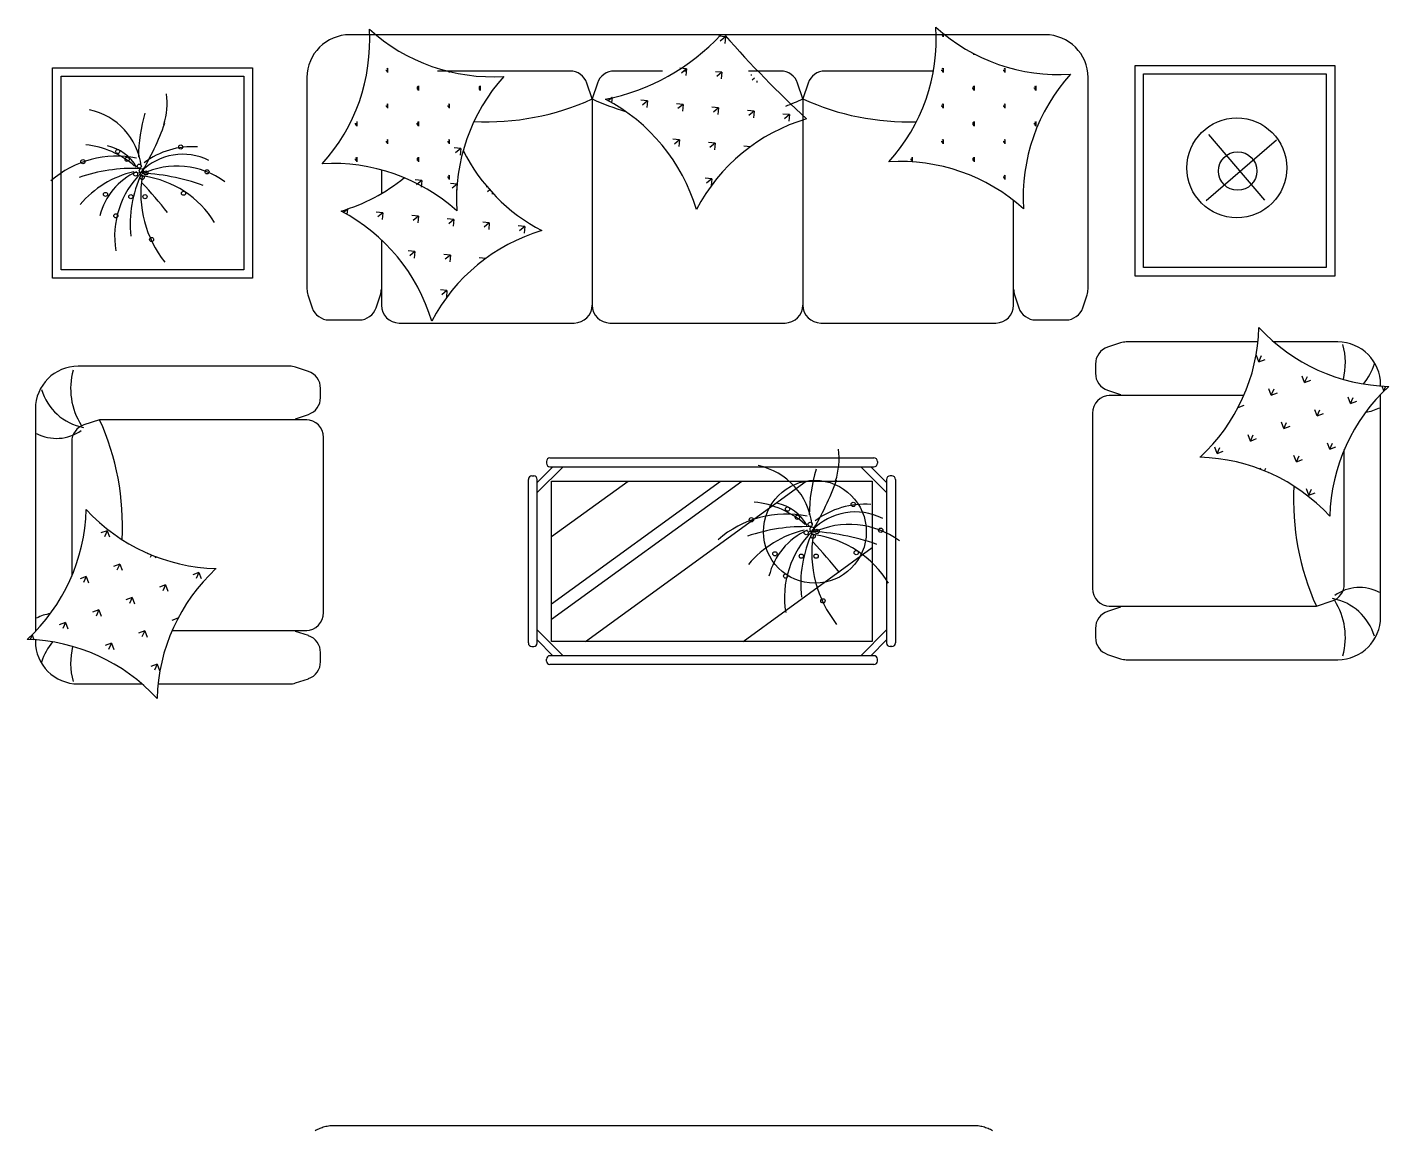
# Model space of a CAD drawing. Header units: inches. Extents: x 4.9 to 47.4, y 12.3 to 37.1.
# Drawn here: x 16.002 to 19.821, y 16.453 to 19.549 of the extents above; entities that cross this region are included whole.
import ezdxf

# ---------------------------------------------------------------- set-up
doc = ezdxf.new("R2010")
doc.units = ezdxf.units.IN
doc.header["$MEASUREMENT"] = 0
doc.layers.add('02', color=2, linetype='Continuous')
doc.layers.add('4', color=4, linetype='Continuous')

msp = doc.modelspace()

# ---------------------------------------------------------------- linework, layer by layer
at = {"layer": '02'}
for p, q in [((17.9604, 19.5223), (17.9417, 19.5241)), ((17.9604, 19.5223), (17.9459, 19.5104)), ((17.9604, 19.5223), (17.9586, 19.5036)), ((18.5723, 19.5266), (18.5673, 19.5266)), ((18.5723, 19.5251), (18.5688, 19.5231)), ((18.5723, 19.522), (18.5723, 19.5281)), ((18.6546, 19.4766), (18.6539, 19.4766)), ((18.6583, 19.4747), (18.6554, 19.4731)), ((18.6589, 19.472), (18.6589, 19.4744)), ((16.0727, 19.4357), (16.6331, 19.4357)), ((16.0727, 18.8449), (16.0727, 19.4357)), ((16.6331, 19.4357), (16.6331, 18.8449)), ((17.0134, 19.4282), (17.0072, 19.4282)), ((17.0134, 19.4266), (17.0084, 19.4266)), ((17.0134, 19.4313), (17.01, 19.4333)), ((17.0134, 19.4251), (17.01, 19.4231)), ((17.0134, 19.422), (17.0134, 19.4345)), ((17.1862, 19.4248), (17.1832, 19.4231)), ((17.1866, 19.422), (17.1866, 19.4247)), ((17.8512, 19.4324), (17.8325, 19.4342)), ((17.8512, 19.4324), (17.8367, 19.4205)), ((17.8506, 19.4263), (17.8438, 19.4263)), ((17.8512, 19.4324), (17.8494, 19.4137)), ((17.9507, 19.4228), (17.9321, 19.4246)), ((17.9507, 19.4228), (17.9363, 19.4108)), ((17.9507, 19.4228), (17.9489, 19.4041)), ((18.0349, 19.4146), (18.0316, 19.4149)), ((18.0421, 19.4064), (18.0358, 19.4012)), ((18.5723, 19.4282), (18.566, 19.4282)), ((18.5723, 19.4266), (18.5673, 19.4266)), ((18.5723, 19.4313), (18.5688, 19.4333)), ((18.5723, 19.4251), (18.5688, 19.4231)), ((18.5723, 19.422), (18.5723, 19.4345)), ((18.7455, 19.4282), (18.7392, 19.4282)), ((18.7455, 19.4266), (18.7405, 19.4266)), ((18.7455, 19.4313), (18.742, 19.4333)), ((18.7455, 19.4251), (18.742, 19.4231)), ((18.7455, 19.422), (18.7455, 19.4345)), ((19.1097, 19.4421), (19.6701, 19.4421)), ((19.1097, 18.8513), (19.1097, 19.4421)), ((19.6701, 19.4421), (19.6701, 18.8513)), ((17.1, 19.3798), (17.095, 19.3798)), ((17.1, 19.3766), (17.095, 19.3766)), ((17.1, 19.3813), (17.0966, 19.3833)), ((17.1, 19.3751), (17.0966, 19.3731)), ((17.1, 19.372), (17.1, 19.3845)), ((17.2732, 19.3798), (17.2682, 19.3798)), ((17.2732, 19.3766), (17.2682, 19.3766)), ((17.2732, 19.3813), (17.2698, 19.3833)), ((17.2732, 19.3751), (17.2698, 19.3731)), ((17.2732, 19.372), (17.2732, 19.3845)), ((18.0489, 19.3989), (18.0485, 19.3945)), ((18.6589, 19.3782), (18.6526, 19.3782)), ((18.6589, 19.3766), (18.6539, 19.3766)), ((18.6589, 19.3813), (18.6554, 19.3833)), ((18.6589, 19.3751), (18.6554, 19.3731)), ((18.6589, 19.372), (18.6589, 19.3845)), ((18.8321, 19.3782), (18.8258, 19.3782)), ((18.8321, 19.3766), (18.8271, 19.3766)), ((18.8321, 19.3813), (18.8286, 19.3833)), ((18.8321, 19.3751), (18.8286, 19.3731)), ((18.8321, 19.372), (18.8321, 19.3845)), ((17.0134, 19.3313), (17.01, 19.3333)), ((17.0134, 19.322), (17.0134, 19.3345)), ((17.1866, 19.3313), (17.1832, 19.3333)), ((17.1866, 19.322), (17.1866, 19.3345)), ((17.6425, 19.3521), (17.6316, 19.3432)), ((17.6425, 19.3521), (17.6411, 19.3379)), ((17.6425, 19.3521), (17.6416, 19.3522)), ((17.742, 19.3425), (17.7234, 19.3443)), ((17.742, 19.3425), (17.7276, 19.3306)), ((17.742, 19.3425), (17.7402, 19.3238)), ((17.8416, 19.3328), (17.8229, 19.3347)), ((17.8416, 19.3328), (17.8271, 19.3209)), ((17.8416, 19.3328), (17.8398, 19.3142)), ((18.5723, 19.3313), (18.5688, 19.3333)), ((18.5723, 19.322), (18.5723, 19.3345)), ((18.7455, 19.3313), (18.742, 19.3333)), ((18.7455, 19.322), (18.7455, 19.3345)), ((17.0134, 19.3282), (17.0072, 19.3282)), ((17.0134, 19.3266), (17.0084, 19.3266)), ((17.0134, 19.3251), (17.01, 19.3231)), ((17.1866, 19.3282), (17.1804, 19.3282)), ((17.1866, 19.3266), (17.1816, 19.3266)), ((17.1866, 19.3251), (17.1832, 19.3231)), ((17.9411, 19.3232), (17.9225, 19.325)), ((17.9411, 19.3232), (17.9266, 19.3113)), ((17.9411, 19.3232), (17.9393, 19.3046)), ((18.0407, 19.3136), (18.022, 19.3154)), ((18.0407, 19.3136), (18.0262, 19.3017)), ((18.0407, 19.3136), (18.0388, 19.2949)), ((18.1402, 19.304), (18.1215, 19.3058)), ((18.1402, 19.304), (18.1257, 19.292)), ((18.1402, 19.304), (18.1384, 19.2853)), ((18.5723, 19.3282), (18.566, 19.3282)), ((18.5723, 19.3266), (18.5673, 19.3266)), ((18.5723, 19.3251), (18.5688, 19.3231)), ((18.7455, 19.3282), (18.7392, 19.3282)), ((18.7455, 19.3266), (18.7405, 19.3266)), ((18.7455, 19.3251), (18.742, 19.3231)), ((16.9268, 19.2782), (16.9206, 19.2782)), ((16.9268, 19.2766), (16.9218, 19.2766)), ((16.9268, 19.2751), (16.9234, 19.2731)), ((16.9268, 19.272), (16.9268, 19.2845)), ((17.1, 19.2782), (17.0938, 19.2782)), ((17.1, 19.2766), (17.095, 19.2766)), ((17.1, 19.2813), (17.0966, 19.2833)), ((17.1, 19.2751), (17.0966, 19.2731)), ((17.1, 19.272), (17.1, 19.2845)), ((18.6589, 19.2798), (18.6539, 19.2798)), ((18.6589, 19.2766), (18.6539, 19.2766)), ((18.6589, 19.2813), (18.6554, 19.2833)), ((18.6589, 19.2751), (18.6554, 19.2731)), ((18.6589, 19.272), (18.6589, 19.2845)), ((18.8321, 19.2782), (18.8258, 19.2782)), ((18.8321, 19.2766), (18.8271, 19.2766)), ((18.8321, 19.2813), (18.8286, 19.2833)), ((18.8321, 19.2751), (18.8286, 19.2731)), ((18.8321, 19.272), (18.8321, 19.2845)), ((17.0134, 19.2282), (17.0072, 19.2282)), ((17.0134, 19.2266), (17.0084, 19.2266)), ((17.0134, 19.2313), (17.01, 19.2333)), ((17.0134, 19.2251), (17.01, 19.2231)), ((17.0134, 19.222), (17.0134, 19.2345)), ((17.1866, 19.2282), (17.1804, 19.2282)), ((17.1866, 19.2266), (17.1816, 19.2266)), ((17.1866, 19.2313), (17.1832, 19.2333)), ((17.1866, 19.2251), (17.1832, 19.2231)), ((17.1866, 19.222), (17.1866, 19.2345)), ((17.832, 19.2333), (17.8133, 19.2351)), ((17.832, 19.2333), (17.8175, 19.2214)), ((17.832, 19.2333), (17.8301, 19.2146)), ((17.9315, 19.2237), (17.9128, 19.2255)), ((17.9315, 19.2237), (17.917, 19.2118)), ((17.9315, 19.2237), (17.9297, 19.205)), ((18.0305, 19.2141), (18.0124, 19.2159)), ((18.5723, 19.2282), (18.566, 19.2282)), ((18.5723, 19.2266), (18.5673, 19.2266)), ((18.5723, 19.2313), (18.5688, 19.2333)), ((18.5723, 19.2251), (18.5688, 19.2231)), ((18.5723, 19.222), (18.5723, 19.2345)), ((18.7455, 19.2282), (18.7392, 19.2282)), ((18.7455, 19.2266), (18.7405, 19.2266)), ((18.7455, 19.2313), (18.742, 19.2333)), ((18.7455, 19.2251), (18.742, 19.2231)), ((18.7455, 19.222), (18.7455, 19.2345)), ((19.3088, 19.0636), (19.5069, 19.2331)), ((19.4733, 19.0644), (19.3163, 19.248)), ((16.9268, 19.1782), (16.9206, 19.1782)), ((16.9268, 19.1766), (16.9218, 19.1766)), ((16.9268, 19.1813), (16.9234, 19.1833)), ((16.9268, 19.172), (16.9268, 19.1845)), ((17.1, 19.1798), (17.095, 19.1798)), ((17.1, 19.1766), (17.095, 19.1766)), ((17.1, 19.1813), (17.0966, 19.1833)), ((17.1, 19.172), (17.1, 19.1845)), ((17.2177, 19.2088), (17.1991, 19.2106)), ((17.2177, 19.2088), (17.2033, 19.1969)), ((17.2177, 19.2088), (17.2159, 19.1901)), ((18.4857, 19.1782), (18.4794, 19.1782)), ((18.4857, 19.1766), (18.4807, 19.1766)), ((18.4857, 19.1813), (18.4822, 19.1833)), ((18.4857, 19.172), (18.4857, 19.1845)), ((18.6589, 19.1798), (18.6539, 19.1798)), ((18.6589, 19.1766), (18.6539, 19.1766)), ((18.6589, 19.1813), (18.6554, 19.1833)), ((18.6589, 19.172), (18.6589, 19.1845)), ((16.9268, 19.1751), (16.9234, 19.1731)), ((17.1, 19.1751), (17.0966, 19.1731)), ((18.4857, 19.1751), (18.4822, 19.1731)), ((18.6589, 19.1751), (18.6554, 19.1731)), ((17.1086, 19.1189), (17.0899, 19.1207)), ((17.1086, 19.1189), (17.0941, 19.107)), ((17.1086, 19.1189), (17.1068, 19.1002)), ((17.1866, 19.1282), (17.1804, 19.1282)), ((17.1866, 19.1266), (17.1816, 19.1266)), ((17.1866, 19.1313), (17.1832, 19.1333)), ((17.1866, 19.1251), (17.1832, 19.1231)), ((17.1866, 19.122), (17.1866, 19.1345)), ((17.2081, 19.1092), (17.1894, 19.1111)), ((17.2081, 19.1092), (17.1936, 19.0973)), ((17.2081, 19.1092), (17.2063, 19.0906)), ((17.2923, 19.1011), (17.289, 19.1014)), ((17.9219, 19.1241), (17.9032, 19.126)), ((17.9219, 19.1241), (17.9074, 19.1122)), ((17.9219, 19.1241), (17.9201, 19.1055)), ((18.7455, 19.1282), (18.7392, 19.1282)), ((18.7455, 19.1266), (18.7405, 19.1266)), ((18.7455, 19.1313), (18.742, 19.1333)), ((18.7455, 19.1251), (18.742, 19.1231)), ((18.7455, 19.122), (18.7455, 19.1345)), ((17.2995, 19.0929), (17.2932, 19.0877)), ((17.3063, 19.0854), (17.3058, 19.081)), ((16.8999, 19.0386), (16.889, 19.0296)), ((16.8999, 19.0386), (16.8985, 19.0244)), ((16.8999, 19.0386), (16.8989, 19.0387)), ((16.9994, 19.029), (16.9807, 19.0308)), ((16.9994, 19.029), (16.9849, 19.017)), ((16.9951, 19.0294), (16.9951, 19.0254)), ((16.9994, 19.029), (16.9976, 19.0103)), ((17.0989, 19.0193), (17.0803, 19.0211)), ((17.0989, 19.0193), (17.0845, 19.0074)), ((17.0989, 19.0193), (17.0971, 19.0007)), ((17.1985, 19.0097), (17.1798, 19.0115)), ((17.1985, 19.0097), (17.184, 18.9978)), ((17.1985, 19.0097), (17.1967, 18.9911)), ((17.298, 19.0001), (17.2794, 19.0019)), ((17.298, 19.0001), (17.2835, 18.9882)), ((17.298, 19.0001), (17.2962, 18.9814)), ((17.3976, 18.9905), (17.3789, 18.9923)), ((17.3976, 18.9905), (17.3831, 18.9785)), ((17.3976, 18.9905), (17.3957, 18.9718)), ((17.0893, 18.9198), (17.0707, 18.9216)), ((17.0893, 18.9198), (17.0748, 18.9079)), ((17.0893, 18.9198), (17.0875, 18.9011)), ((17.1889, 18.9102), (17.1702, 18.912)), ((17.1889, 18.9102), (17.1744, 18.8983)), ((17.1889, 18.9102), (17.187, 18.8915)), ((17.2879, 18.9006), (17.2697, 18.9024)), ((16.6331, 18.8449), (16.0727, 18.8449)), ((19.6701, 18.8513), (19.1097, 18.8513)), ((16.9804, 18.7623), (16.9925, 18.7987)), ((17.1792, 18.8106), (17.1606, 18.8124)), ((17.1792, 18.8106), (17.1648, 18.7987)), ((17.1792, 18.8106), (17.1774, 18.792)), ((19.4566, 18.6108), (19.45, 18.6284)), ((19.4566, 18.6108), (19.4644, 18.6279)), ((19.4566, 18.6108), (19.4742, 18.6174)), ((19.5854, 18.5523), (19.5788, 18.5699)), ((19.5854, 18.5523), (19.5932, 18.5694)), ((19.4918, 18.5172), (19.4852, 18.5348)), ((19.4918, 18.5172), (19.4995, 18.5343)), ((19.5854, 18.5523), (19.603, 18.5589)), ((19.7985, 18.5427), (19.7985, 18.5462)), ((19.8078, 18.529), (19.8028, 18.5424)), ((19.8078, 18.529), (19.8136, 18.5418)), ((19.8078, 18.529), (19.8087, 18.5293)), ((19.3986, 18.4822), (19.4157, 18.4887)), ((19.4918, 18.5172), (19.5093, 18.5238)), ((19.7142, 18.4939), (19.7076, 18.5114)), ((19.7142, 18.4939), (19.7219, 18.5109)), ((19.7142, 18.4939), (19.7317, 18.5005)), ((19.6205, 18.4587), (19.6139, 18.4763)), ((19.6205, 18.4587), (19.6283, 18.4758)), ((19.6205, 18.4587), (19.6381, 18.4653)), ((19.5269, 18.4236), (19.5203, 18.4411)), ((19.5269, 18.4236), (19.5347, 18.4407)), ((19.5269, 18.4236), (19.5445, 18.4302)), ((19.4333, 18.3884), (19.4267, 18.406)), ((19.4333, 18.3884), (19.441, 18.4055)), ((19.4333, 18.3884), (19.4508, 18.395)), ((19.6557, 18.3651), (19.6491, 18.3827)), ((19.6557, 18.3651), (19.6634, 18.3822)), ((19.3397, 18.3533), (19.3331, 18.3709)), ((19.3397, 18.3533), (19.3474, 18.3704)), ((19.3397, 18.3533), (19.3572, 18.3599)), ((19.5621, 18.33), (19.5555, 18.3475)), ((19.5621, 18.33), (19.5698, 18.347)), ((19.5621, 18.33), (19.5796, 18.3366)), ((19.6557, 18.3651), (19.6732, 18.3717)), ((17.5048, 18.3161), (17.4325, 18.2438)), ((17.4765, 18.3161), (17.4325, 18.2721)), ((18.3402, 18.3161), (18.4125, 18.2438)), ((18.3685, 18.3161), (18.4125, 18.2721)), ((19.4634, 18.3082), (19.4618, 18.3124)), ((19.4728, 18.3045), (19.4762, 18.3119)), ((19.4829, 18.3002), (19.486, 18.3014)), ((17.4725, 18.2761), (18.3725, 18.2761)), ((17.4725, 17.8261), (17.4725, 18.2761)), ((17.4725, 17.8885), (18.0061, 18.2761)), ((17.4725, 17.9315), (17.947, 18.2761)), ((17.4725, 18.1201), (17.6872, 18.2761)), ((17.5678, 17.8261), (18.1873, 18.2761)), ((18.3725, 18.2761), (18.3725, 17.8261)), ((19.5972, 18.2363), (19.5906, 18.2539)), ((19.5972, 18.2363), (19.6049, 18.2534)), ((19.5972, 18.2363), (19.6147, 18.2429)), ((16.2258, 18.1368), (16.2083, 18.1303)), ((16.2258, 18.1368), (16.2181, 18.1198)), ((16.2258, 18.1368), (16.2324, 18.1193)), ((16.3401, 18.0729), (16.337, 18.0718)), ((16.3502, 18.0687), (16.3468, 18.0613)), ((18.0099, 17.8261), (18.3725, 18.0895)), ((16.2609, 18.0432), (16.2434, 18.0366)), ((16.2609, 18.0432), (16.2532, 18.0261)), ((16.2609, 18.0432), (16.2675, 18.0257)), ((16.3596, 18.0649), (16.3612, 18.0608)), ((16.1673, 18.0081), (16.1498, 18.0015)), ((16.1673, 18.0081), (16.1596, 17.991)), ((16.1673, 18.0081), (16.1739, 17.9905)), ((16.4833, 18.0199), (16.4658, 18.0133)), ((16.4833, 18.0199), (16.4756, 18.0028)), ((16.4833, 18.0199), (16.4899, 18.0023)), ((16.3897, 17.9847), (16.3722, 17.9781)), ((16.3897, 17.9847), (16.382, 17.9677)), ((16.3897, 17.9847), (16.3963, 17.9672)), ((16.2961, 17.9496), (16.2785, 17.943)), ((16.2961, 17.9496), (16.2883, 17.9325)), ((16.2961, 17.9496), (16.3027, 17.932)), ((16.1088, 17.8793), (16.0913, 17.8727)), ((16.1088, 17.8793), (16.1011, 17.8622)), ((16.1088, 17.8793), (16.1154, 17.8618)), ((16.2025, 17.9145), (16.1849, 17.9079)), ((16.2025, 17.9145), (16.1947, 17.8974)), ((16.2025, 17.9145), (16.209, 17.8969)), ((16.4244, 17.8909), (16.4073, 17.8845)), ((16.0152, 17.8442), (16.0094, 17.8314)), ((16.0152, 17.8442), (16.0143, 17.8438)), ((16.0152, 17.8442), (16.0202, 17.8308)), ((16.3312, 17.856), (16.3137, 17.8494)), ((16.3312, 17.856), (16.3235, 17.8389)), ((16.3312, 17.856), (16.3378, 17.8384)), ((17.5048, 17.7861), (17.4325, 17.8584)), ((18.3402, 17.7861), (18.4125, 17.8584)), ((16.0245, 17.8305), (16.0245, 17.8269)), ((16.2376, 17.8208), (16.22, 17.8142)), ((16.2376, 17.8208), (16.2298, 17.8038)), ((16.2376, 17.8208), (16.2442, 17.8033)), ((17.4765, 17.7861), (17.4325, 17.8301)), ((18.3725, 17.8261), (17.4725, 17.8261)), ((18.3685, 17.7861), (18.4125, 17.8301)), ((16.3664, 17.7623), (16.3488, 17.7558)), ((16.3664, 17.7623), (16.3586, 17.7453)), ((16.3664, 17.7623), (16.3729, 17.7448))]:
    msp.add_line(p, q, dxfattribs=at)
for centre, radius in [((19.3953, 19.1547), 0.1401), ((16.4322, 19.2133), 0.00576), ((16.1577, 19.1721), 0.00576), ((16.2554, 19.2006), 0.00576), ((16.2818, 19.1785), 0.00576), ((19.3974, 19.1458), 0.054), ((16.3055, 19.1373), 0.00576), ((16.3161, 19.1595), 0.00576), ((16.3214, 19.1468), 0.00576), ((16.3345, 19.1405), 0.00576), ((16.5061, 19.1437), 0.00576), ((16.324, 19.1278), 0.00576), ((16.2211, 19.0803), 0.00576), ((16.2923, 19.074), 0.00576), ((16.3319, 19.074), 0.00576), ((16.4401, 19.0835), 0.00576), ((16.2501, 19.0201), 0.00576), ((16.3504, 18.9536), 0.00576), ((18.2114, 18.1337), 0.1443), ((18.1349, 18.1973), 0.006), ((18.3191, 18.2105), 0.006), ((18.0332, 18.1676), 0.006), ((18.1624, 18.1742), 0.006), ((18.1982, 18.1544), 0.006), ((18.2037, 18.1412), 0.006), ((18.1871, 18.1313), 0.006), ((18.2064, 18.1214), 0.006), ((18.2174, 18.1346), 0.006), ((18.3961, 18.1379), 0.006), ((18.0992, 18.0719), 0.006), ((18.1734, 18.0653), 0.006), ((18.2146, 18.0653), 0.006), ((18.3274, 18.0752), 0.006), ((18.1294, 18.0093), 0.006), ((18.2339, 17.94), 0.006)]:
    msp.add_circle(centre, radius, dxfattribs=at)
for centre, radius, start, end in [((16.4467, 19.5116), 0.5157, 317.9025, 3.5415), ((17.3071, 19.9261), 0.5157, 227.9025, 273.5415), ((17.5058, 19.9385), 0.603, 281.2154, 317.1217), ((20.3871, 21.6683), 3.2376, 221.4248, 227.2113), ((18.0364, 19.5174), 0.5157, 317.9025, 3.5415), ((18.8968, 19.9319), 0.5157, 227.9025, 273.5415), ((17.7216, 19.0657), 0.5157, 137.9025, 183.5415), ((19.3113, 19.0715), 0.5157, 137.9025, 183.5415), ((16.1835, 19.3384), 0.2105, 342.9456, 6.4814), ((17.2907, 19.9976), 0.7137, 267.1164, 294.4721), ((17.882, 19.9976), 0.7137, 245.5279, 253.593), ((17.385, 18.8903), 0.5157, 16.6556, 62.2946), ((17.882, 19.9976), 0.7137, 290.285, 294.4721), ((18.4733, 19.9976), 0.7137, 245.5279, 271.8522), ((16.1378, 19.1369), 0.1849, 6.9904, 78.0284), ((16.7837, 19.1775), 0.4703, 163.8561, 179.1105), ((18.3356, 18.7983), 0.5157, 106.6556, 152.2946), ((15.6546, 19.5413), 0.778, 328.9873, 340.361), ((16.1391, 18.9726), 0.2485, 48.7581, 83.8624), ((16.2021, 19.0978), 0.1211, 28.8901, 78.4579), ((16.2524, 18.9061), 0.2811, 78.5516, 130.9815), ((16.4378, 19.0309), 0.1621, 62.9909, 135.9102), ((16.4636, 18.9904), 0.2235, 85.8741, 126.9558), ((17.6849, 19.4354), 0.5157, 206.7895, 242.2946), ((16.302, 18.6711), 0.4823, 88.3286, 108.729), ((16.3633, 18.8712), 0.2796, 103.0452, 139.7766), ((16.3828, 18.9769), 0.1827, 114.0956, 166.2953), ((16.4961, 18.9626), 0.2493, 134.4861, 189.3762), ((16.29, 18.5244), 0.6165, 70.5249, 87.8244), ((16.4218, 18.9346), 0.2251, 53.3231, 115.7633), ((16.8612, 18.6512), 0.5157, 47.9025, 93.5415), ((18.4509, 18.657), 0.5157, 47.9025, 93.5415), ((16.6222, 18.9976), 0.3317, 155.0888, 185.9637), ((16.6325, 19.0835), 0.3122, 171.2496, 218.2333), ((15.0607, 17.9471), 1.7184, 39.0488, 42.6799), ((16.2916, 18.8578), 0.2758, 31.315, 82.1378), ((16.7343, 19.5274), 0.5157, 286.6556, 309.1038), ((16.6423, 18.5768), 0.5157, 16.6556, 62.2946), ((17.593, 18.4848), 0.5157, 106.6556, 152.2946), ((16.9451, 18.8145), 0.05, 341.5651, 0), ((18.819, 18.8145), 0.05, 180, 198.4349), ((18.9418, 18.7214), 0.5157, 312.752, 358.391), ((19.8359, 19.057), 0.5157, 222.752, 268.391), ((19.5078, 18.6077), 0.1919, 345.9829, 15.6166), ((19.6353, 18.6487), 0.1524, 318.8996, 343.3276), ((16.3152, 18.5355), 0.1919, 164.3834, 212.4603), ((16.1877, 18.5764), 0.1524, 196.6724, 259.1634), ((20.1715, 18.1629), 0.5157, 132.752, 178.391), ((19.7396, 18.5878), 0.1198, 278.1692, 297.8744), ((16.0834, 18.5155), 0.1198, 242.1256, 305.6771), ((15.555, 18.1526), 0.7137, 356.7106, 24.4721), ((18.06, 18.3408), 0.2193, 342.9456, 6.4814), ((19.2773, 17.8273), 0.5157, 42.752, 88.391), ((18.0125, 18.1309), 0.1926, 6.9904, 78.0284), ((18.6852, 18.1732), 0.4899, 163.8561, 179.1105), ((17.5091, 18.5521), 0.8104, 328.9873, 340.361), ((20.268, 18.2206), 0.7137, 176.7106, 204.4721), ((15.6515, 18.2103), 0.5157, 312.752, 358.391), ((16.5457, 18.5459), 0.5157, 222.752, 268.391), ((18.1318, 17.8905), 0.2928, 78.5516, 130.9815), ((18.0138, 17.9598), 0.2588, 48.7581, 83.8624), ((18.0795, 18.0901), 0.1262, 28.8901, 78.4579), ((18.3249, 18.0205), 0.1688, 62.9909, 135.9102), ((18.3519, 17.9783), 0.2328, 85.8741, 126.9558), ((18.1835, 17.6457), 0.5024, 88.3286, 108.729), ((18.3083, 17.9202), 0.2344, 53.3231, 115.7633), ((18.2474, 17.8542), 0.2913, 103.0452, 139.7766), ((18.2676, 17.9642), 0.1904, 114.0956, 166.2953), ((18.3857, 17.9493), 0.2597, 134.4861, 189.3762), ((18.5171, 17.9858), 0.3455, 155.0888, 185.9637), ((18.171, 17.4929), 0.6422, 70.5249, 87.8244), ((18.5278, 18.0752), 0.3252, 171.2496, 218.2333), ((18.1726, 17.8401), 0.2873, 31.315, 82.1378), ((16.8905, 16.8915), 1.79, 39.0488, 42.6799), ((16.8812, 17.6517), 0.5157, 132.752, 178.391), ((19.7396, 17.8576), 0.1198, 62.1256, 125.6771), ((19.6353, 17.7967), 0.1524, 16.6724, 79.1634), ((19.5078, 17.8377), 0.1919, 344.3834, 32.4603), ((16.0834, 17.7854), 0.1198, 98.1692, 117.8744), ((15.9871, 17.3162), 0.5157, 42.752, 88.391), ((16.1877, 17.7245), 0.1524, 138.8996, 163.3276), ((16.3152, 17.7655), 0.1919, 165.9829, 195.6166)]:
    msp.add_arc(centre, radius, start, end, dxfattribs=at)
at = {"layer": '4'}
for p, q in [((18.8577, 19.5281), (16.9064, 19.5281)), ((16.0967, 19.4117), (16.6091, 19.4117)), ((16.0967, 18.8689), (16.0967, 19.4117)), ((16.6091, 19.4117), (16.6091, 18.8689)), ((16.7864, 19.4081), (16.7864, 18.8145)), ((17.5242, 19.4263), (17.1528, 19.4263)), ((17.7835, 19.4263), (17.6485, 19.4263)), ((18.1156, 19.4263), (18.0253, 19.4263)), ((18.544, 19.4263), (18.2398, 19.4263)), ((18.9777, 18.8145), (18.9777, 19.4081)), ((19.1337, 19.4181), (19.6461, 19.4181)), ((19.1337, 18.8753), (19.1337, 19.4181)), ((19.6461, 19.4181), (19.6461, 18.8753)), ((17.5864, 19.348), (17.5717, 19.3921)), ((17.6011, 19.3921), (17.5864, 19.348)), ((18.1777, 19.348), (18.163, 19.3921)), ((18.1924, 19.3921), (18.1777, 19.348)), ((17.5864, 19.348), (17.5864, 18.7694)), ((18.1777, 19.348), (18.1777, 18.7694)), ((16.9951, 19.1492), (16.9951, 19.0825)), ((18.769, 18.7694), (18.769, 19.0629)), ((16.9951, 18.953), (16.9951, 18.7694)), ((19.6461, 18.8753), (19.1337, 18.8753)), ((16.6091, 18.8689), (16.0967, 18.8689)), ((16.7889, 18.7987), (16.8011, 18.7623)), ((18.7715, 18.7987), (18.7837, 18.7623)), ((18.963, 18.7623), (18.9751, 18.7987)), ((16.8485, 18.7281), (16.9329, 18.7281)), ((17.0451, 18.7194), (17.5364, 18.7194)), ((17.6364, 18.7194), (18.1277, 18.7194)), ((18.2277, 18.7194), (18.719, 18.7194)), ((18.8311, 18.7281), (18.9156, 18.7281)), ((19.0691, 18.6637), (19.0327, 18.6515)), ((19.4545, 18.6662), (19.0849, 18.6662)), ((19.6785, 18.6662), (19.4994, 18.6662)), ((18.9985, 18.6041), (18.9985, 18.5784)), ((16.7381, 18.5982), (16.1445, 18.5982)), ((16.7903, 18.5836), (16.7539, 18.5957)), ((16.8245, 18.5104), (16.8245, 18.5361)), ((19.0327, 18.5309), (19.0691, 18.5188)), ((19.4149, 18.5162), (19.0373, 18.5162)), ((19.7985, 17.8949), (19.7985, 18.519)), ((16.0245, 18.4782), (16.0245, 17.8542)), ((16.7539, 18.4508), (16.7903, 18.4629)), ((18.9898, 18.4662), (18.9898, 17.9749)), ((16.2046, 18.4482), (16.1605, 18.4336)), ((16.7856, 18.4482), (16.2046, 18.4482)), ((16.1263, 18.3861), (16.1263, 18.0091)), ((16.8332, 17.9069), (16.8332, 18.3982)), ((17.4681, 18.3411), (18.3769, 18.3411)), ((19.6967, 17.9871), (19.6967, 18.3641)), ((17.4581, 18.3311), (17.4581, 18.3261)), ((17.4681, 18.3161), (18.3769, 18.3161)), ((18.3869, 18.3311), (18.3869, 18.3261)), ((17.4075, 17.8217), (17.4075, 18.2805)), ((17.4175, 18.2905), (17.4225, 18.2905)), ((17.4325, 17.8217), (17.4325, 18.2805)), ((18.4125, 18.2805), (18.4125, 17.8217)), ((18.4275, 18.2905), (18.4225, 18.2905)), ((18.4375, 18.2805), (18.4375, 17.8217)), ((19.0691, 17.9224), (19.0327, 17.9102)), ((19.0373, 17.9249), (19.6184, 17.9249)), ((19.6184, 17.9249), (19.6625, 17.9396)), ((16.4081, 17.8569), (16.7856, 17.8569)), ((16.7903, 17.8423), (16.7539, 17.8544)), ((18.9985, 17.8628), (18.9985, 17.8371)), ((17.4175, 17.8117), (17.4225, 17.8117)), ((18.4275, 17.8117), (18.4225, 17.8117)), ((16.8245, 17.7691), (16.8245, 17.7948)), ((17.4581, 17.7711), (17.4581, 17.7761)), ((18.3769, 17.7861), (17.4681, 17.7861)), ((18.3869, 17.7711), (18.3869, 17.7761)), ((19.0327, 17.7896), (19.0691, 17.7775)), ((19.0849, 17.7749), (19.6785, 17.7749)), ((18.3769, 17.7611), (17.4681, 17.7611)), ((16.1445, 17.7069), (16.3236, 17.7069)), ((16.3685, 17.7069), (16.7381, 17.7069)), ((16.7539, 17.7095), (16.7903, 17.7216)), ((18.6544, 16.4675, -0.3429), (16.8649, 16.4675, -0.3429))]:
    msp.add_line(p, q, dxfattribs=at)
for centre, radius, start, end in [((16.9064, 19.4081), 0.12, 90, 180), ((18.8577, 19.4081), 0.12, 0, 90), ((17.5242, 19.3763), 0.05, 18.4349, 90), ((17.6485, 19.3763), 0.05, 90, 161.5651), ((18.1156, 19.3763), 0.05, 18.4349, 90), ((18.2398, 19.3763), 0.05, 90, 161.5651), ((16.8364, 18.8145), 0.05, 180, 198.4349), ((18.9277, 18.8145), 0.05, 341.5651, 0), ((16.8485, 18.7781), 0.05, 198.4349, 270), ((16.9329, 18.7781), 0.05, 270, 341.5651), ((17.0451, 18.7694), 0.05, 180, 270), ((17.5364, 18.7694), 0.05, 270, 0), ((17.6364, 18.7694), 0.05, 180, 270), ((18.1277, 18.7694), 0.05, 270, 0), ((18.2277, 18.7694), 0.05, 180, 270), ((18.719, 18.7694), 0.05, 270, 0), ((18.8311, 18.7781), 0.05, 198.4349, 270), ((18.9156, 18.7781), 0.05, 270, 341.5651), ((19.0485, 18.6041), 0.05, 108.4349, 180), ((19.0849, 18.6162), 0.05, 90, 108.4349), ((19.6785, 18.5462), 0.12, 0, 90), ((16.1445, 18.4782), 0.12, 90, 180), ((16.7381, 18.5482), 0.05, 71.5651, 90), ((16.7745, 18.5361), 0.05, 0, 71.5651), ((19.0485, 18.5784), 0.05, 180, 251.5651), ((16.7745, 18.5104), 0.05, 288.4349, 0), ((19.0398, 18.4662), 0.05, 90, 180), ((16.1763, 18.3861), 0.05, 108.4349, 180), ((16.7832, 18.3982), 0.05, 0, 90), ((17.4681, 18.3311), 0.01, 90, 180), ((18.3769, 18.3311), 0.01, 0, 90), ((17.4681, 18.3261), 0.01, 180, 270), ((18.3769, 18.3261), 0.01, 270, 0), ((17.4175, 18.2805), 0.01, 90, 180), ((17.4225, 18.2805), 0.01, 0, 90), ((18.4225, 18.2805), 0.01, 90, 180), ((18.4275, 18.2805), 0.01, 0, 90), ((19.0398, 17.9749), 0.05, 180, 270), ((19.6467, 17.9871), 0.05, 288.4349, 0), ((16.7832, 17.9069), 0.05, 270, 0), ((19.0485, 17.8628), 0.05, 108.4349, 180), ((19.6785, 17.8949), 0.12, 270, 0), ((16.7745, 17.7948), 0.05, 0, 71.5651), ((16.1445, 17.8269), 0.12, 180, 270), ((17.4175, 17.8217), 0.01, 180, 270), ((17.4225, 17.8217), 0.01, 270, 0), ((18.4225, 17.8217), 0.01, 180, 270), ((18.4275, 17.8217), 0.01, 270, 0), ((19.0485, 17.8371), 0.05, 180, 251.5651), ((16.7745, 17.7691), 0.05, 288.4349, 0), ((17.4681, 17.7761), 0.01, 90, 180), ((17.4681, 17.7711), 0.01, 180, 270), ((18.3769, 17.7761), 0.01, 0, 90), ((18.3769, 17.7711), 0.01, 270, 0), ((19.0849, 17.8249), 0.05, 251.5651, 270), ((16.7381, 17.7569), 0.05, 270, 288.4349), ((16.863, 16.3573, -0.3429), 0.11, 104.3796, 111.8073), ((16.8644, 16.3515, -0.3429), 0.116, 97.0767, 104.3725), ((16.8649, 16.3483, -0.3429), 0.1192, 89.9998, 97.098), ((18.6544, 16.3483, -0.3429), 0.1192, 82.902, 90.0002), ((18.6549, 16.3515, -0.3429), 0.116, 75.6275, 82.9233), ((18.6563, 16.3573, -0.3429), 0.11, 68.1927, 75.6204), ((16.8599, 16.3648, -0.3429), 0.1018, 111.7807, 119.8032), ((18.6594, 16.3648, -0.3429), 0.1018, 60.1968, 68.2193)]:
    msp.add_arc(centre, radius, start, end, dxfattribs=at)

doc.saveas('drawing.dxf')
